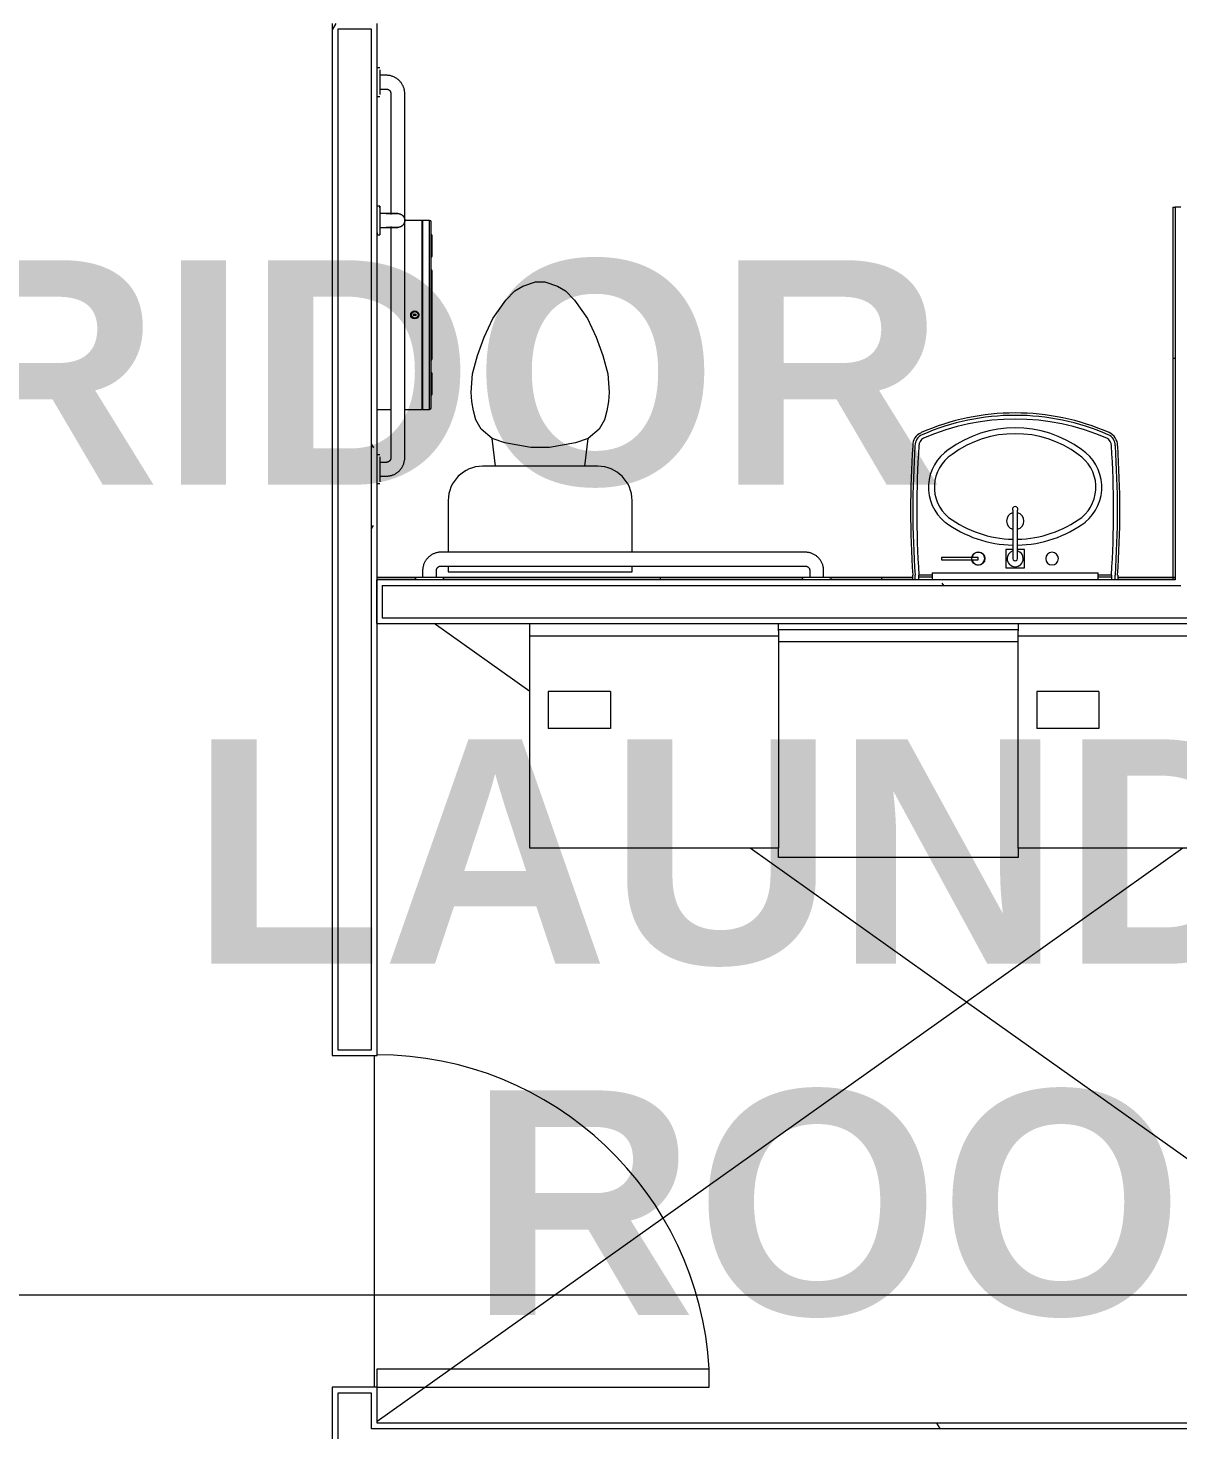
# Model space of a CAD drawing. Header units: inches. Extents: x 25369 to 33163, y -23509 to -20274.
# Drawn here: x 31068.1 to 31192.8, y -22557.7 to -22405.6 of the extents above; entities that cross this region are included whole.
import ezdxf

# ---------------------------------------------------------------- set-up
doc = ezdxf.new("R2010")
doc.units = ezdxf.units.IN
doc.header["$MEASUREMENT"] = 0
doc.linetypes.add('Grid Line 1_2_', pattern=[0.875, 0.5, -0.125, 0.125, -0.125])
for name, color, linetype, lineweight in [('A-DOOR', 31, 'Continuous', 13), ('A-FLOR', 192, 'Continuous', 13), ('A-WALL', 113, 'Continuous', 13), ('A-WALL-PATT', 111, 'Continuous', 25), ('I-WALL', 2, 'Continuous', 13), ('M-AREA-IDEN', 171, 'Continuous', 9), ('P-SANR-FIXT', 6, 'Continuous', 13), ('Q-SPCQ', 91, 'Continuous', 13), ('S-GRID', 1, 'Continuous', 9)]:
    doc.layers.add(name, color=color, linetype=linetype, lineweight=lineweight)
doc.styles.add('Arial_B', font='arialbd.ttf', dxfattribs={"height": 24.354149})
pattern_1 = [(0, (5931.104, 0), (61.44, 15.36), [2.534, -43.546, 2.534, -43.546, -245.76]), (0, (5931.104, 0), (61.44, 15.36), [-92.16, 2.534, -89.626, 2.534, -43.546, -107.52]), (0, (5931.104, 0), (61.44, 15.36), [-230.4, 2.534, -28.186, 2.534, -74.266]), (120, (5954.144, 7.68), (-44.02215, 45.528601), [2.534, -43.546, 2.534, -43.546, -245.76]), (120, (5954.144, 7.68), (-44.02215, 45.528601), [-92.16, 2.534, -89.626, 2.534, -43.546, -107.52]), (120, (5954.144, 7.68), (-44.02215, 45.528601), [-230.4, 2.534, -28.186, 2.534, -74.266]), (240, (5961.824, 38.4), (-17.41785, -60.888601), [2.534, -43.546, 2.534, -43.546, -245.76]), (240, (5961.824, 38.4), (-17.41785, -60.888601), [-92.16, 2.534, -89.626, 2.534, -43.546, -107.52]), (240, (5961.824, 38.4), (-17.41785, -60.888601), [-230.4, 2.534, -28.186, 2.534, -74.266])]

# ---------------------------------------------------------------- blocks, each defined once
blk = doc.blocks.new('Toilet-Domestic-3D - Toilet-Domestic-3D-V45-Overall Floor Plan')
at = {"layer": 'P-SANR-FIXT', "color": 43, "lineweight": 9}
for p, q in [((-3.74, 10), (-2.74, 11)), ((-2.74, 11), (-1.87, 11.5)), ((-1.87, 11.5), (-0.5, 12)), ((-0.5, 12), (0.5, 12)), ((0.5, 12), (1.87, 11.5)), ((1.87, 11.5), (2.74, 11)), ((2.74, 11), (3.74, 10)), ((-5.13, 8), (-3.74, 10)), ((3.74, 10), (5.13, 8)), ((-6.06, 6), (-5.13, 8)), ((5.13, 8), (6.06, 6)), ((-6.79, 4), (-6.06, 6)), ((6.06, 6), (6.79, 4)), ((-7.33, 1.99), (-6.79, 4)), ((6.79, 4), (7.33, 1.99)), ((-7.5, 0), (-7.33, 1.99)), ((7.33, 1.99), (7.5, 0)), ((-7.41, -1), (-7.5, 0)), ((-7.24, -2), (-7.41, -1)), ((7.41, -1), (7.24, -2)), ((7.5, 0), (7.41, -1)), ((-6.97, -3), (-7.24, -2)), ((-6.4, -4), (-6.97, -3)), ((6.97, -3), (6.4, -4)), ((7.24, -2), (6.97, -3)), ((-5.21, -5), (-6.4, -4)), ((6.4, -4), (5.21, -5)), ((-3.84, -5.5), (-5.21, -5)), ((-4.86, -8.02), (-5.21, -5)), ((-1, -6), (-3.84, -5.5)), ((1, -6), (-1, -6)), ((3.84, -5.5), (1, -6)), ((5.21, -5), (3.84, -5.5)), ((4.86, -8.02), (5.21, -5)), ((6.25, -8.02), (-6.25, -8.02)), ((-9.98, -11.75), (-9.98, -17.35)), ((9.98, -17.38), (9.98, -11.75)), ((-9.98, -18.85), (-9.98, -19.48)), ((-9.98, -19.48), (9.98, -19.48)), ((9.98, -19.48), (9.98, -18.83))]:
    blk.add_line(p, q, dxfattribs=at)
for centre, start, end in [((-6.25, -11.75), 90, 180), ((6.25, -11.75), 0, 90)]:
    blk.add_arc(centre, 3.73, start, end, dxfattribs=at)
blk = doc.blocks.new('Sink-Bathroom-Kohler-Pinoir-2035-8 - Vitreous_China-0-White-V46-Overall Floor Plan')
at = {"layer": 'P-SANR-FIXT', "color": 43, "lineweight": 9}
for p, q in [((25232.93, -22465.43), (25232.93, -22464.93)), ((25233.18, -22464.92), (25233.18, -22465.43)), ((25233.6, -22465.43), (25233.6, -22464.91)), ((25235.05, -22464.91), (25233.6, -22464.91)), ((25233.6, -22465.1), (25235.05, -22465.09)), ((25254.5, -22464.91), (25253.05, -22464.91)), ((25253.05, -22465.09), (25254.5, -22465.1)), ((25254.5, -22464.91), (25254.5, -22465.43)), ((25254.91, -22465.43), (25254.91, -22464.92)), ((25255.17, -22464.93), (25255.17, -22465.43))]:
    blk.add_line(p, q, dxfattribs=at)
for centre, radius, start, end in [((25244.05, -22472.73), 25.41, 66.3302, 113.6742), ((25244.05, -22472.73), 25.15, 66.3302, 113.6726), ((25244.05, -22472.73), 24.74, 66.3302, 113.6698), ((25244.05, -22461.14), 12.2, 53.7683, 126.2317), ((25234.47, -22450.87), 1.54, 113.9605, 180.0345), ((25234.47, -22450.87), 1.29, 113.9877, 180.3965), ((25234.47, -22450.87), 0.875, 114.0553, 181.2927), ((25244.05, -22461.14), 11.57, 53.6931, 126.3069), ((25253.63, -22450.86), 0.862, 358.0783, 66.3302), ((25253.63, -22450.86), 1.28, 359.0965, 66.3302), ((25253.63, -22450.86), 1.53, 359.5057, 66.3302), ((25339.28, -22457.9), 106.58, 176.2183, 183.7835), ((25339.28, -22457.9), 106.33, 176.2135, 183.7881), ((25339.28, -22457.9), 105.91, 176.2045, 183.7955), ((25239.54, -22455.38), 4.9, 123.5514, 230.6366), ((25239.54, -22455.38), 4.26, 123.3558, 230.4225), ((25248.55, -22455.38), 4.26, 309.5775, 56.6442), ((25248.55, -22455.38), 4.9, 309.3634, 56.4486), ((25148.82, -22457.9), 105.91, 356.2045, 3.7955), ((25148.82, -22457.9), 106.33, 356.2119, 3.7854), ((25148.82, -22457.9), 106.58, 356.2165, 3.78), ((25244.05, -22459.05), 0.934, 106.0546, 180), ((25244.05, -22459.05), 0.934, 0, 73.9454), ((25244.05, -22448.85), 12.82, 233.5725, 268.8634), ((25244.05, -22448.85), 12.18, 233.6508, 268.8043), ((25244.05, -22459.05), 0.934, 180, 253.9454), ((25244.05, -22448.85), 12.18, 271.1957, 306.3492), ((25244.05, -22459.05), 0.934, 286.0546, 0), ((25244.05, -22448.85), 12.82, 271.1366, 306.4275), ((25240.05, -22463.11), 0.692, 0, 170.1813), ((25248.05, -22463.12), 0.69, 0, 180), ((25240.05, -22463.11), 0.692, 195.218, 0), ((25248.05, -22463.12), 0.69, 180, 0)]:
    blk.add_arc(centre, radius, start, end, dxfattribs=at)
blk = doc.blocks.new('817_Grab_Bars - 8170-001420-V47-Overall Floor Plan')
at = {"layer": 'Q-SPCQ', "color": 43, "lineweight": 9}
for p, q in [((25509.11, -22643.55), (25508.39, -22643.55)), ((25509.39, -22642.74), (25509.11, -22642.74)), ((25509.11, -22644.3), (25509.11, -22642.95)), ((25508.39, -22645.05), (25509.11, -22645.05)), ((25509.11, -22645.66), (25509.11, -22644.3)), ((25506.39, -22645.55), (25506.39, -22685.05)), ((25507.89, -22685.05), (25507.89, -22645.55)), ((25509.11, -22645.87), (25509.39, -22645.87)), ((25509.39, -22684.74), (25509.11, -22684.74)), ((25509.11, -22685.55), (25508.39, -22685.55)), ((25509.11, -22686.3), (25509.11, -22684.95)), ((25509.11, -22687.66), (25509.11, -22686.3)), ((25508.39, -22687.05), (25509.11, -22687.05)), ((25509.11, -22687.87), (25509.39, -22687.87))]:
    blk.add_line(p, q, dxfattribs=at)
at = {"layer": 'Q-SPCQ', "color": 43, "lineweight": 9, "flags": 128}
for points in [[(25508.39, -22643.55), (25508.31, -22643.55), (25508.23, -22643.56), (25508.15, -22643.57), (25508.07, -22643.58), (25507.99, -22643.59), (25507.91, -22643.61), (25507.84, -22643.63), (25507.76, -22643.65), (25507.69, -22643.68), (25507.61, -22643.71), (25507.54, -22643.74), (25507.47, -22643.78), (25507.4, -22643.82), (25507.33, -22643.86), (25507.26, -22643.9), (25507.2, -22643.95), (25507.13, -22644), (25507.07, -22644.05), (25507.01, -22644.1), (25506.96, -22644.16), (25506.9, -22644.22), (25506.85, -22644.28), (25506.8, -22644.34), (25506.75, -22644.41), (25506.71, -22644.47), (25506.67, -22644.54), (25506.63, -22644.61), (25506.59, -22644.68), (25506.56, -22644.75), (25506.53, -22644.83), (25506.5, -22644.9), (25506.47, -22644.98), (25506.45, -22645.06), (25506.43, -22645.13), (25506.42, -22645.21), (25506.41, -22645.29), (25506.4, -22645.37), (25506.39, -22645.45), (25506.39, -22645.53), (25506.39, -22645.55)], [(25507.89, -22645.55), (25507.89, -22645.53), (25507.89, -22645.51), (25507.89, -22645.49), (25507.9, -22645.47), (25507.9, -22645.45), (25507.9, -22645.43), (25507.91, -22645.41), (25507.92, -22645.4), (25507.92, -22645.38), (25507.93, -22645.36), (25507.94, -22645.34), (25507.95, -22645.32), (25507.96, -22645.3), (25507.97, -22645.29), (25507.98, -22645.27), (25507.99, -22645.25), (25508, -22645.24), (25508.01, -22645.22), (25508.03, -22645.21), (25508.04, -22645.19), (25508.06, -22645.18), (25508.07, -22645.17), (25508.09, -22645.16), (25508.1, -22645.14), (25508.12, -22645.13), (25508.14, -22645.12), (25508.15, -22645.11), (25508.17, -22645.1), (25508.19, -22645.09), (25508.21, -22645.09), (25508.23, -22645.08), (25508.25, -22645.07), (25508.27, -22645.07), (25508.29, -22645.06), (25508.31, -22645.06), (25508.33, -22645.06), (25508.34, -22645.05), (25508.36, -22645.05), (25508.38, -22645.05), (25508.39, -22645.05)], [(25506.39, -22685.05), (25506.39, -22685.13), (25506.4, -22685.21), (25506.4, -22685.29), (25506.42, -22685.37), (25506.43, -22685.45), (25506.45, -22685.53), (25506.47, -22685.61), (25506.49, -22685.68), (25506.52, -22685.76), (25506.55, -22685.83), (25506.58, -22685.9), (25506.62, -22685.98), (25506.65, -22686.05), (25506.7, -22686.12), (25506.74, -22686.18), (25506.79, -22686.25), (25506.84, -22686.31), (25506.89, -22686.37), (25506.94, -22686.43), (25507, -22686.49), (25507.06, -22686.54), (25507.12, -22686.59), (25507.18, -22686.64), (25507.24, -22686.69), (25507.31, -22686.74), (25507.38, -22686.78), (25507.45, -22686.82), (25507.52, -22686.85), (25507.59, -22686.89), (25507.67, -22686.92), (25507.74, -22686.94), (25507.82, -22686.97), (25507.89, -22686.99), (25507.97, -22687.01), (25508.05, -22687.02), (25508.13, -22687.04), (25508.21, -22687.04), (25508.29, -22687.05), (25508.37, -22687.05), (25508.39, -22687.05)], [(25508.39, -22685.55), (25508.37, -22685.55), (25508.35, -22685.55), (25508.33, -22685.55), (25508.31, -22685.55), (25508.29, -22685.54), (25508.27, -22685.54), (25508.25, -22685.53), (25508.23, -22685.53), (25508.21, -22685.52), (25508.2, -22685.51), (25508.18, -22685.51), (25508.16, -22685.5), (25508.14, -22685.49), (25508.12, -22685.48), (25508.11, -22685.47), (25508.09, -22685.45), (25508.08, -22685.44), (25508.06, -22685.43), (25508.05, -22685.42), (25508.03, -22685.4), (25508.02, -22685.39), (25508, -22685.37), (25507.99, -22685.36), (25507.98, -22685.34), (25507.97, -22685.32), (25507.96, -22685.31), (25507.95, -22685.29), (25507.94, -22685.27), (25507.93, -22685.25), (25507.92, -22685.23), (25507.92, -22685.22), (25507.91, -22685.2), (25507.91, -22685.18), (25507.9, -22685.16), (25507.9, -22685.14), (25507.89, -22685.12), (25507.89, -22685.1), (25507.89, -22685.08), (25507.89, -22685.06), (25507.89, -22685.05)]]:
    blk.add_lwpolyline(points, dxfattribs=at)
blk = doc.blocks.new('817_Grab_Bars - 8170-001420-V54-Overall Floor Plan')
at = {"layer": 'Q-SPCQ', "color": 43, "lineweight": 9}
for p, q in [((25175.11, -22409.87), (25174.83, -22409.87)), ((25175.11, -22410.07), (25175.11, -22411.43)), ((25175.83, -22410.68), (25175.11, -22410.68)), ((25175.11, -22411.43), (25175.11, -22412.78)), ((25175.11, -22412.18), (25175.83, -22412.18)), ((25174.83, -22412.99), (25175.11, -22412.99)), ((25176.33, -22412.68), (25176.33, -22425.77)), ((25177.83, -22452.18), (25177.83, -22412.68)), ((25176.33, -22427.08), (25176.33, -22452.18)), ((25175.11, -22451.87), (25174.83, -22451.87)), ((25175.11, -22452.07), (25175.11, -22453.43)), ((25175.83, -22452.68), (25175.11, -22452.68)), ((25175.11, -22453.43), (25175.11, -22454.78)), ((25174.83, -22454.99), (25175.11, -22454.99)), ((25175.11, -22454.18), (25175.83, -22454.18))]:
    blk.add_line(p, q, dxfattribs=at)
at = {"layer": 'Q-SPCQ', "color": 43, "lineweight": 9, "flags": 128}
for points in [[(25177.83, -22412.68), (25177.83, -22412.6), (25177.82, -22412.52), (25177.81, -22412.44), (25177.8, -22412.36), (25177.79, -22412.28), (25177.77, -22412.2), (25177.75, -22412.13), (25177.73, -22412.05), (25177.7, -22411.97), (25177.67, -22411.9), (25177.64, -22411.83), (25177.6, -22411.75), (25177.56, -22411.68), (25177.52, -22411.62), (25177.48, -22411.55), (25177.43, -22411.48), (25177.38, -22411.42), (25177.33, -22411.36), (25177.28, -22411.3), (25177.22, -22411.24), (25177.16, -22411.19), (25177.1, -22411.14), (25177.04, -22411.09), (25176.97, -22411.04), (25176.91, -22410.99), (25176.84, -22410.95), (25176.77, -22410.91), (25176.7, -22410.88), (25176.63, -22410.84), (25176.55, -22410.81), (25176.48, -22410.79), (25176.4, -22410.76), (25176.32, -22410.74), (25176.25, -22410.72), (25176.17, -22410.71), (25176.09, -22410.69), (25176.01, -22410.69), (25175.93, -22410.68), (25175.85, -22410.68), (25175.83, -22410.68)], [(25175.83, -22412.18), (25175.85, -22412.18), (25175.87, -22412.18), (25175.89, -22412.18), (25175.91, -22412.18), (25175.93, -22412.19), (25175.95, -22412.19), (25175.97, -22412.2), (25175.99, -22412.2), (25176, -22412.21), (25176.02, -22412.22), (25176.04, -22412.23), (25176.06, -22412.23), (25176.08, -22412.24), (25176.09, -22412.25), (25176.11, -22412.27), (25176.13, -22412.28), (25176.14, -22412.29), (25176.16, -22412.3), (25176.17, -22412.32), (25176.19, -22412.33), (25176.2, -22412.34), (25176.21, -22412.36), (25176.23, -22412.37), (25176.24, -22412.39), (25176.25, -22412.41), (25176.26, -22412.42), (25176.27, -22412.44), (25176.28, -22412.46), (25176.29, -22412.48), (25176.29, -22412.5), (25176.3, -22412.52), (25176.31, -22412.53), (25176.31, -22412.55), (25176.32, -22412.57), (25176.32, -22412.59), (25176.32, -22412.61), (25176.33, -22412.63), (25176.33, -22412.65), (25176.33, -22412.67), (25176.33, -22412.68)], [(25175.83, -22454.18), (25175.91, -22454.18), (25175.99, -22454.17), (25176.07, -22454.16), (25176.15, -22454.15), (25176.23, -22454.14), (25176.3, -22454.12), (25176.38, -22454.1), (25176.46, -22454.08), (25176.53, -22454.05), (25176.61, -22454.02), (25176.68, -22453.99), (25176.75, -22453.95), (25176.82, -22453.91), (25176.89, -22453.87), (25176.96, -22453.83), (25177.02, -22453.78), (25177.09, -22453.73), (25177.15, -22453.68), (25177.21, -22453.63), (25177.26, -22453.57), (25177.32, -22453.51), (25177.37, -22453.45), (25177.42, -22453.39), (25177.47, -22453.32), (25177.51, -22453.26), (25177.55, -22453.19), (25177.59, -22453.12), (25177.63, -22453.05), (25177.66, -22452.98), (25177.69, -22452.9), (25177.72, -22452.83), (25177.74, -22452.75), (25177.77, -22452.67), (25177.78, -22452.6), (25177.8, -22452.52), (25177.81, -22452.44), (25177.82, -22452.36), (25177.83, -22452.28), (25177.83, -22452.2), (25177.83, -22452.18)], [(25176.33, -22452.18), (25176.33, -22452.2), (25176.33, -22452.22), (25176.32, -22452.24), (25176.32, -22452.26), (25176.32, -22452.28), (25176.31, -22452.3), (25176.31, -22452.32), (25176.3, -22452.34), (25176.3, -22452.35), (25176.29, -22452.37), (25176.28, -22452.39), (25176.27, -22452.41), (25176.26, -22452.43), (25176.25, -22452.44), (25176.24, -22452.46), (25176.23, -22452.48), (25176.22, -22452.49), (25176.2, -22452.51), (25176.19, -22452.52), (25176.18, -22452.54), (25176.16, -22452.55), (25176.15, -22452.56), (25176.13, -22452.58), (25176.11, -22452.59), (25176.1, -22452.6), (25176.08, -22452.61), (25176.06, -22452.62), (25176.05, -22452.63), (25176.03, -22452.64), (25176.01, -22452.64), (25175.99, -22452.65), (25175.97, -22452.66), (25175.95, -22452.66), (25175.93, -22452.67), (25175.91, -22452.67), (25175.89, -22452.67), (25175.87, -22452.68), (25175.85, -22452.68), (25175.83, -22452.68), (25175.83, -22452.68)]]:
    blk.add_lwpolyline(points, dxfattribs=at)
blk = doc.blocks.new('Dispenser-Toilet_Tissue-Frost_Products_LTD_-Jumbo-169 - Steel-Brushed-Stainless_Steel-V55-Overall Floor Plan')
at = {"layer": 'Q-SPCQ', "color": 43, "lineweight": 9}
for p, q in [((25179.67, -22426.43), (25177.8, -22426.43)), ((25179.67, -22426.43), (25179.67, -22446.93)), ((25179.73, -22446.87), (25179.73, -22426.49)), ((25179.76, -22426.49), (25179.73, -22426.49)), ((25180.53, -22426.43), (25179.76, -22426.43)), ((25179.76, -22426.43), (25179.76, -22426.49)), ((25179.76, -22426.49), (25179.76, -22446.87)), ((25180.53, -22446.93), (25180.53, -22426.43)), ((25180.69, -22427.94), (25180.69, -22426.59)), ((25180.69, -22445.42), (25180.69, -22427.94)), ((25180.79, -22430.27), (25180.79, -22428.1)), ((25180.69, -22431.74), (25180.69, -22430.43)), ((25180.79, -22441.43), (25180.79, -22431.93)), ((25178.73, -22436.64), (25178.73, -22436.72)), ((25179.07, -22436.64), (25178.73, -22436.64)), ((25178.73, -22436.72), (25179.07, -22436.72)), ((25179.07, -22436.72), (25179.07, -22436.64)), ((25180.69, -22442.92), (25180.69, -22441.62)), ((25180.79, -22445.26), (25180.79, -22443.08)), ((25180.69, -22446.77), (25180.69, -22445.42)), ((25174.83, -22446.93), (25176.33, -22446.93)), ((25177.83, -22446.93), (25179.67, -22446.93)), ((25179.73, -22446.87), (25179.76, -22446.87)), ((25179.76, -22446.87), (25179.76, -22446.93)), ((25179.76, -22446.93), (25180.53, -22446.93))]:
    blk.add_line(p, q, dxfattribs=at)
for radius in [0.438, 0.358]:
    blk.add_circle((25178.91, -22436.68), radius, dxfattribs=at)
for centre, radius, start, end in [((25179.67, -22426.49), 0.06, 0, 90), ((25180.53, -22426.59), 0.16, 0, 90), ((25180.61, -22428.1), 0.18, 0, 63.6122), ((25180.67, -22429.66), 0.118, 10.8116, 82.3569), ((25180.64, -22429.65), 0.151, 289.6341, 357.321), ((25180.64, -22429.68), 0.151, 289.6341, 356.8331), ((25180.61, -22429.68), 0.18, 296.3878, 0), ((25180.67, -22430.26), 0.119, 10.0401, 81.5195), ((25180.64, -22430.26), 0.151, 289.6341, 357.321), ((25180.64, -22430.26), 0.151, 289.6341, 357.321), ((25180.61, -22430.27), 0.18, 296.3878, 0), ((25180.57, -22431.93), 0.22, 0, 56.9443), ((25180.57, -22441.43), 0.22, 303.0557, 0), ((25180.61, -22443.08), 0.18, 0, 63.6122), ((25180.64, -22443.1), 0.151, 2.679, 70.3659), ((25180.64, -22443.1), 0.151, 2.679, 70.3659), ((25180.67, -22443.1), 0.119, 278.4805, 349.9599), ((25180.61, -22443.67), 0.18, 0, 63.6084), ((25180.64, -22443.68), 0.151, 3.1667, 70.3726), ((25180.64, -22443.71), 0.151, 2.679, 70.3653), ((25180.67, -22443.7), 0.118, 277.6431, 349.1884), ((25180.61, -22445.26), 0.18, 296.3878, 0), ((25179.67, -22446.87), 0.0601, 270, 357.3185), ((25180.53, -22446.77), 0.16, 270, 359.0019)]:
    blk.add_arc(centre, radius, start, end, dxfattribs=at)
blk = doc.blocks.new('817_Grab_Bars - 8170-001180-V59-Overall Floor Plan')
at = {"layer": 'Q-SPCQ', "color": 43, "lineweight": 9}
for p, q in [((25266.86, -22431.43), (25266.58, -22431.43)), ((25266.86, -22431.43), (25266.58, -22431.43)), ((25266.58, -22434.55), (25266.58, -22431.43)), ((25266.86, -22431.43), (25266.86, -22434.55)), ((25266.86, -22431.64), (25266.86, -22431.43)), ((25266.86, -22431.43), (25266.86, -22431.64)), ((25266.86, -22431.64), (25266.86, -22431.43)), ((25267.58, -22432.24), (25266.86, -22432.24)), ((25267.58, -22432.24), (25266.86, -22432.24)), ((25266.86, -22433.74), (25267.58, -22433.74)), ((25266.86, -22433.74), (25267.58, -22433.74)), ((25266.58, -22434.34), (25266.58, -22434.55)), ((25266.58, -22434.55), (25266.86, -22434.55)), ((25266.58, -22434.55), (25266.86, -22434.55))]:
    blk.add_line(p, q, dxfattribs=at)
at = {"layer": 'Q-SPCQ', "color": 43, "lineweight": 9, "flags": 128}
for points in [[(25268.83, -22432.24), (25268.83, -22432.24), (25268.82, -22432.24), (25268.82, -22432.24), (25268.81, -22432.24), (25268.8, -22432.24), (25268.79, -22432.24), (25268.78, -22432.24), (25268.76, -22432.24), (25268.75, -22432.24), (25268.73, -22432.24), (25268.71, -22432.24), (25268.69, -22432.24), (25268.66, -22432.24), (25268.64, -22432.24), (25268.61, -22432.24), (25268.58, -22432.24), (25268.55, -22432.24), (25268.52, -22432.24), (25268.48, -22432.24), (25268.45, -22432.24), (25268.41, -22432.24), (25268.37, -22432.24), (25268.34, -22432.24), (25268.29, -22432.24), (25268.25, -22432.24), (25268.21, -22432.24), (25268.17, -22432.24), (25268.12, -22432.24), (25268.08, -22432.24), (25268.03, -22432.24), (25267.98, -22432.24), (25267.94, -22432.24), (25267.89, -22432.24), (25267.84, -22432.24), (25267.79, -22432.24), (25267.74, -22432.24), (25267.69, -22432.24), (25267.64, -22432.24), (25267.59, -22432.24), (25267.58, -22432.24)], [(25267.58, -22432.24), (25267.63, -22432.24), (25267.68, -22432.24), (25267.73, -22432.24), (25267.78, -22432.24), (25267.83, -22432.24), (25267.87, -22432.24), (25267.92, -22432.24), (25267.97, -22432.24), (25268.02, -22432.24), (25268.06, -22432.24), (25268.11, -22432.24), (25268.15, -22432.24), (25268.2, -22432.24), (25268.24, -22432.24), (25268.28, -22432.24), (25268.32, -22432.24), (25268.36, -22432.24), (25268.4, -22432.24), (25268.44, -22432.24), (25268.47, -22432.24), (25268.51, -22432.24), (25268.54, -22432.24), (25268.57, -22432.24), (25268.6, -22432.24), (25268.63, -22432.24), (25268.66, -22432.24), (25268.68, -22432.24), (25268.7, -22432.24), (25268.72, -22432.24), (25268.74, -22432.24), (25268.76, -22432.24), (25268.78, -22432.24), (25268.79, -22432.24), (25268.8, -22432.24), (25268.81, -22432.24), (25268.82, -22432.24), (25268.82, -22432.24), (25268.83, -22432.24), (25268.83, -22432.24)], [(25268.83, -22432.24), (25268.86, -22432.24), (25268.89, -22432.24), (25268.92, -22432.25), (25268.95, -22432.25), (25268.98, -22432.26), (25269.01, -22432.26), (25269.03, -22432.27), (25269.06, -22432.28), (25269.09, -22432.29), (25269.12, -22432.3), (25269.15, -22432.31), (25269.17, -22432.33), (25269.2, -22432.34), (25269.23, -22432.35), (25269.25, -22432.37), (25269.28, -22432.39), (25269.3, -22432.41), (25269.32, -22432.43), (25269.34, -22432.45), (25269.37, -22432.47), (25269.39, -22432.49), (25269.41, -22432.51), (25269.42, -22432.54), (25269.44, -22432.56), (25269.46, -22432.59), (25269.47, -22432.61), (25269.49, -22432.64), (25269.5, -22432.66), (25269.52, -22432.69), (25269.53, -22432.72), (25269.54, -22432.75), (25269.55, -22432.78), (25269.55, -22432.8), (25269.56, -22432.83), (25269.57, -22432.86), (25269.57, -22432.89), (25269.57, -22432.92), (25269.58, -22432.95), (25269.58, -22432.98), (25269.58, -22432.99)], [(25267.58, -22433.74), (25267.63, -22433.74), (25267.68, -22433.74), (25267.73, -22433.74), (25267.78, -22433.74), (25267.83, -22433.74), (25267.87, -22433.74), (25267.92, -22433.74), (25267.97, -22433.74), (25268.02, -22433.74), (25268.06, -22433.74), (25268.11, -22433.74), (25268.15, -22433.74), (25268.2, -22433.74), (25268.24, -22433.74), (25268.28, -22433.74), (25268.32, -22433.74), (25268.36, -22433.74), (25268.4, -22433.74), (25268.44, -22433.74), (25268.47, -22433.74), (25268.51, -22433.74), (25268.54, -22433.74), (25268.57, -22433.74), (25268.6, -22433.74), (25268.63, -22433.74), (25268.66, -22433.74), (25268.68, -22433.74), (25268.7, -22433.74), (25268.72, -22433.74), (25268.74, -22433.74), (25268.76, -22433.74), (25268.78, -22433.74), (25268.79, -22433.74), (25268.8, -22433.74), (25268.81, -22433.74), (25268.82, -22433.74), (25268.82, -22433.74), (25268.83, -22433.74), (25268.83, -22433.74)], [(25268.83, -22433.74), (25268.83, -22433.74), (25268.82, -22433.74), (25268.82, -22433.74), (25268.81, -22433.74), (25268.8, -22433.74), (25268.79, -22433.74), (25268.78, -22433.74), (25268.76, -22433.74), (25268.75, -22433.74), (25268.73, -22433.74), (25268.71, -22433.74), (25268.69, -22433.74), (25268.66, -22433.74), (25268.64, -22433.74), (25268.61, -22433.74), (25268.58, -22433.74), (25268.55, -22433.74), (25268.52, -22433.74), (25268.48, -22433.74), (25268.45, -22433.74), (25268.41, -22433.74), (25268.37, -22433.74), (25268.34, -22433.74), (25268.29, -22433.74), (25268.25, -22433.74), (25268.21, -22433.74), (25268.17, -22433.74), (25268.12, -22433.74), (25268.08, -22433.74), (25268.03, -22433.74), (25267.98, -22433.74), (25267.94, -22433.74), (25267.89, -22433.74), (25267.84, -22433.74), (25267.79, -22433.74), (25267.74, -22433.74), (25267.69, -22433.74), (25267.64, -22433.74), (25267.59, -22433.74), (25267.58, -22433.74)], [(25269.58, -22432.99), (25269.58, -22433.02), (25269.58, -22433.05), (25269.57, -22433.08), (25269.57, -22433.11), (25269.56, -22433.14), (25269.56, -22433.17), (25269.55, -22433.2), (25269.54, -22433.23), (25269.53, -22433.25), (25269.52, -22433.28), (25269.51, -22433.31), (25269.49, -22433.34), (25269.48, -22433.36), (25269.46, -22433.39), (25269.45, -22433.41), (25269.43, -22433.44), (25269.41, -22433.46), (25269.39, -22433.48), (25269.37, -22433.51), (25269.35, -22433.53), (25269.33, -22433.55), (25269.31, -22433.57), (25269.28, -22433.59), (25269.26, -22433.6), (25269.23, -22433.62), (25269.21, -22433.64), (25269.18, -22433.65), (25269.15, -22433.67), (25269.13, -22433.68), (25269.1, -22433.69), (25269.07, -22433.7), (25269.04, -22433.71), (25269.01, -22433.72), (25268.98, -22433.72), (25268.96, -22433.73), (25268.93, -22433.73), (25268.9, -22433.74), (25268.87, -22433.74), (25268.84, -22433.74), (25268.83, -22433.74)]]:
    blk.add_lwpolyline(points, dxfattribs=at)
blk = doc.blocks.new('Bradley-Washroom_Accessories-Mirrors-780_Custom - Bradley-Washroom_Accessories-Mirrors-780_Custom-166799-Overall Floor Plan')
at = {"layer": 'Q-SPCQ', "color": 43, "lineweight": 9}
for p, q in [((25235.05, -22464.68), (25253.05, -22464.68)), ((25235.05, -22464.68), (25235.05, -22465.43)), ((25253.05, -22465.43), (25235.05, -22465.43)), ((25253.05, -22465.43), (25253.05, -22464.68))]:
    blk.add_line(p, q, dxfattribs=at)
blk = doc.blocks.new('Faucet-Lavatory-Zurn-Z6920XL - Z6920-XL-ADM2-H4-V51-Overall Floor Plan')
at = {"layer": 'P-SANR-FIXT', "lineweight": 9}
for p, q in [((1, 1), (-1, 1)), ((-1, 1), (-1, -1)), ((-0.25, 0), (-0.25, -5.25)), ((0.25, -5.25), (0.25, 0)), ((1, -1), (1, 1)), ((8, 0.12), (4, 0.12)), ((4, 0.12), (4, -0.12)), ((8, -0.12), (8, 0.12)), ((-1, -1), (-0.25, -1)), ((0.25, -1), (1, -1)), ((4, -0.12), (8, -0.12))]:
    blk.add_line(p, q, dxfattribs=at)
blk.add_circle((4, 0), 0.719, dxfattribs=at)
for centre, radius, start, end in [((0, 0), 0.875, 0, 180), ((0, 0), 0.875, 180, 252.8571), ((0, 0), 0.25, 360, 180), ((0, 0), 0.875, 287.1429, 0), ((0, -5.37), 0.281, 152.734, 27.266)]:
    blk.add_arc(centre, radius, start, end, dxfattribs=at)
blk = doc.blocks.new('Locker Rooms and Restrooms_rvt-2-Overall Floor Plan')
at = {"layer": 'A-WALL-PATT', "lineweight": 9}
h = blk.add_hatch(dxfattribs=at)
h.set_pattern_fill('FP_77', color=43, style=0, pattern_type=2)
h.set_pattern_definition([(90, (31180.494, -22465.428), (-24, -48), [48, 0, 0, 0]), (180, (31192.494, -22441.43), (-6e-15, -48), [12, -12]), (180, (31180.494, -22453.43), (-6e-15, -48), [12, -12]), (180, (31180.494, -22429.43), (-6e-15, -48), [12, -12]), (90, (31168.494, -22465.428), (-24, -48), [48, 0, 0, 0]), (180, (31192.494, -22417.43), (-6e-15, -48), [12, -12])])
h.paths.add_polyline_path([(25261.14, -22465.43), (25261.39, -22465.43), (25261.39, -22424.99), (25261.14, -22424.99), (25261.14, -22465.18)], flags=0)
h = blk.add_hatch(dxfattribs=at)
h.set_pattern_fill('FP_17', color=253, style=0, pattern_type=2)
h.set_pattern_definition(pattern_1)
h.paths.add_polyline_path([(25175.39, -22469.55), (25175.39, -22466.05), (25262.02, -22466.05), (25262.02, -22465.43), (25174.77, -22465.43), (25174.77, -22469.55)], flags=0)
h.paths.add_polyline_path([(25266.05, -22466.05), (25266.05, -22465.43), (25265.52, -22465.43), (25265.52, -22466.05)], flags=0)
h = blk.add_hatch(dxfattribs=at)
h.set_pattern_fill('FP_76', color=43, style=0, pattern_type=2)
h.set_pattern_definition([(180, (31196.62, -22477.428), (48, -24), [48, 0, 0, 0]), (270, (31172.62, -22465.43), (48, 3e-15), [12, -12]), (270, (31184.62, -22477.43), (48, 3e-15), [12, -12]), (270, (31160.62, -22477.43), (48, 3e-15), [12, -12]), (180, (31196.62, -22489.428), (48, -24), [48, 0, 0, 0]), (270, (31148.62, -22465.43), (48, 3e-15), [12, -12])])
h.paths.add_polyline_path([(25205.91, -22465.43), (25221.16, -22465.43), (25221.16, -22465.18), (25181.87, -22465.18), (25181.87, -22465.43), (25188.37, -22465.43)], flags=0)
h.paths.add_polyline_path([(25261.39, -22465.43), (25261.39, -22465.18), (25255.17, -22465.18), (25255.17, -22465.43), (25258.55, -22465.43)], flags=0)
h.paths.add_polyline_path([(25175.39, -22465.43), (25179.16, -22465.43), (25179.16, -22465.18), (25174.83, -22465.18), (25174.83, -22465.43)], flags=0)
h.paths.add_polyline_path([(25223.87, -22465.43), (25232.93, -22465.43), (25232.93, -22465.18), (25223.87, -22465.18)], flags=0)
at = {"layer": 'A-WALL', "color": 43, "lineweight": 9}
for p, q in [((25261.14, -22424.99), (25261.39, -22424.99)), ((25261.14, -22424.99), (25261.14, -22465.43)), ((25179.16, -22465.18), (25174.83, -22465.18)), ((25221.16, -22465.18), (25181.87, -22465.18)), ((25232.93, -22465.18), (25223.87, -22465.18)), ((25261.39, -22465.18), (25255.17, -22465.18))]:
    blk.add_line(p, q, dxfattribs=at)
at = {"layer": 'A-WALL', "color": 7}
for p, q in [((25175.39, -22466.05), (25175.39, -22469.55)), ((25175.39, -22466.05), (25262.02, -22466.05)), ((25175.39, -22469.55), (25266.05, -22469.55))]:
    blk.add_line(p, q, dxfattribs=at)
at = {"layer": 'I-WALL', "color": 7}
for p, q in [((25262.02, -22424.99), (25261.39, -22424.99)), ((25261.39, -22424.99), (25261.39, -22465.43)), ((25235.05, -22465.43), (25174.77, -22465.43)), ((25174.77, -22465.43), (25174.77, -22466.05)), ((25261.39, -22465.43), (25253.05, -22465.43)), ((25174.77, -22466.05), (25174.77, -22469.55)), ((25174.77, -22469.55), (25174.77, -22470.18)), ((25174.77, -22470.18), (25266.05, -22470.18))]:
    blk.add_line(p, q, dxfattribs=at)
at = {"color": 43, "lineweight": 9}
for name, p in [('817_Grab_Bars - 8170-001420-V54-Overall Floor Plan', (0, 0)), ('817_Grab_Bars - 8170-001180-V59-Overall Floor Plan', (-91.75, 6.56)), ('Dispenser-Toilet_Tissue-Frost_Products_LTD_-Jumbo-169 - Steel-Brushed-Stainless_Steel-V55-Overall Floor Plan', (0, 0)), ('Toilet-Domestic-3D - Toilet-Domestic-3D-V45-Overall Floor Plan', (25192.52, -22445.08)), ('Sink-Bathroom-Kohler-Pinoir-2035-8 - Vitreous_China-0-White-V46-Overall Floor Plan', (0, 0)), ('Bradley-Washroom_Accessories-Mirrors-780_Custom - Bradley-Washroom_Accessories-Mirrors-780_Custom-166799-Overall Floor Plan', (0, 0))]:
    blk.add_blockref(name, p, dxfattribs=at)
for name, p, rotation in [('Faucet-Lavatory-Zurn-Z6920XL - Z6920-XL-ADM2-H4-V51-Overall Floor Plan', (25244.05, -22463.13), 180), ('817_Grab_Bars - 8170-001420-V47-Overall Floor Plan', (47866.82, 3043.96), 270)]:
    blk.add_blockref(name, p, dxfattribs=dict(at, rotation=rotation))
blk = doc.blocks.new('Struct_Xcel_Sports Complex_rvt-2-Overall Floor Plan')
at = {"layer": 'A-FLOR', "color": 43, "lineweight": 9}
for p, q in [((25191.39, -22477.55), (25181.02, -22470.18)), ((25238.77, -22511.24), (25215.3, -22494.55)), ((25262.23, -22494.55), (25238.77, -22511.24)), ((25174.83, -22556.71), (25238.77, -22511.24)), ((25302.95, -22556.88), (25238.77, -22511.24)), ((25174.52, -22517.05), (25174.52, -22553.05))]:
    blk.add_line(p, q, dxfattribs=at)
blk = doc.blocks.new('Single-Flush - 36_ x 84_-1318898-Overall Floor Plan')
at = {"layer": 'A-DOOR', "color": 7}
for p, q in [((16, 2.44), (16, 38.45)), ((18, 38.45), (16, 38.45)), ((18, 2.44), (18, 38.45)), ((18, 2.44), (16, 2.44))]:
    blk.add_line(p, q, dxfattribs=at)
at = {"layer": 'A-DOOR', "color": 43, "lineweight": 9}
blk.add_arc((18, 2.44), 36.07, 93.1789, 180, dxfattribs=at)
blk = doc.blocks.new('Dryer - 27_ x 25_ x 35_-670434-Overall Floor Plan')
at = {"layer": 'Q-SPCQ', "color": 43, "lineweight": 9}
for p, q in [((1.42, 0.11), (28.42, 0.11)), ((1.42, -23.48), (1.42, 0.11)), ((28.42, 0.11), (28.42, -23.48)), ((19.67, -12.89), (26.42, -12.89)), ((19.67, -16.89), (19.67, -12.89)), ((26.42, -16.89), (26.42, -12.89)), ((19.67, -16.89), (26.42, -16.89)), ((1.42, -22.89), (28.42, -22.89))]:
    blk.add_line(p, q, dxfattribs=at)
blk = doc.blocks.new('Washing Machine - 26_x26_ - Private-V9-Overall Floor Plan')
at = {"layer": 'P-SANR-FIXT', "color": 43, "lineweight": 9}
for p, q in [((0.63, 13), (1.31, 13)), ((1.31, 13), (1.41, 13)), ((1.31, 13), (1.31, -13)), ((2.59, 13), (2.59, -13)), ((25, 13), (26, 13)), ((26, 13), (26, -13)), ((1.31, -13), (0.63, -13)), ((1.41, -13), (1.31, -13)), ((26, -13), (25, -13))]:
    blk.add_line(p, q, dxfattribs=at)
blk = doc.blocks.new('Dryer - 27_ x 25_ x 35_-V10-Overall Floor Plan')
at = {"layer": 'Q-SPCQ', "color": 43, "lineweight": 9}
for p, q in [((1.42, 0.11), (28.42, 0.11)), ((1.42, -23.48), (1.42, 0.11)), ((28.42, 0.11), (28.42, -24.26)), ((19.67, -12.89), (26.42, -12.89)), ((19.67, -16.89), (19.67, -12.89)), ((26.42, -16.89), (26.42, -12.89)), ((19.67, -16.89), (26.42, -16.89)), ((1.42, -22.89), (28.42, -22.89))]:
    blk.add_line(p, q, dxfattribs=at)

msp = doc.modelspace()

# ---------------------------------------------------------------- hatches: boundary and pattern name
at = {"layer": 'A-WALL-PATT', "lineweight": 9}
h = msp.add_hatch(dxfattribs=at)
h.set_pattern_fill('FP_17', color=253, style=0, pattern_type=2)
h.set_pattern_definition(pattern_1)
h.paths.add_polyline_path([(31101.68, -22787.3), (31101.68, -22627.18), (31101.06, -22627.18), (31101.06, -22787.3)], flags=0)
h.paths.add_polyline_path([(31101.68, -22623.55), (31101.68, -22602.68), (31103.49, -22602.68), (31103.49, -22602.05), (31101.06, -22602.05), (31101.06, -22623.55)], flags=0)
h.paths.add_polyline_path([(31103.49, -22566.05), (31103.49, -22565.43), (31101.68, -22565.43), (31101.68, -22553.68), (31103.49, -22553.68), (31103.49, -22553.05), (31101.06, -22553.05), (31101.06, -22566.05), (31101.92, -22566.05)], flags=0)
h.paths.add_polyline_path([(31101.06, -22517.05), (31103.49, -22517.05), (31103.49, -22516.43), (31101.68, -22516.43), (31101.68, -22405.68), (31103.49, -22405.68), (31103.49, -22405.05), (31101.06, -22405.05), (31101.06, -22491.73)], flags=0)
h.paths.add_polyline_path([(31103.49, -22373.05), (31103.49, -22372.43), (31101.68, -22372.43), (31101.68, -22369.55), (31101.06, -22369.55), (31101.06, -22373.05), (31101.92, -22373.05)], flags=0)
h = msp.add_hatch(dxfattribs=at)
h.set_pattern_fill('FP_17', color=253, style=0, pattern_type=2)
h.set_pattern_definition(pattern_1)
h.paths.add_polyline_path([(31105.31, -22787.3), (31105.93, -22787.3), (31105.93, -22602.05), (31103.49, -22602.05), (31103.49, -22602.68), (31105.31, -22602.68), (31105.31, -22786.55)], flags=0)
h.paths.add_polyline_path([(31103.49, -22566.05), (31105.93, -22566.05), (31105.93, -22561.18), (31105.31, -22561.18), (31105.31, -22565.43), (31103.49, -22565.43)], flags=0)
h.paths.add_polyline_path([(31105.31, -22557.55), (31105.93, -22557.55), (31105.93, -22553.05), (31103.49, -22553.05), (31103.49, -22553.68), (31105.31, -22553.68)], flags=0)
h.paths.add_polyline_path([(31103.49, -22517.05), (31105.93, -22517.05), (31105.93, -22405.05), (31103.49, -22405.05), (31103.49, -22405.68), (31105.31, -22405.68), (31105.31, -22516.43), (31103.49, -22516.43)], flags=0)
h.paths.add_polyline_path([(31105.93, -22373.05), (31105.93, -22369.55), (31101.68, -22369.55), (31101.68, -22370.18), (31105.31, -22370.18), (31105.31, -22372.43), (31103.49, -22372.43), (31103.49, -22373.05)], flags=0)
h = msp.add_hatch(dxfattribs=at)
h.set_pattern_fill('FP_17', color=253, style=0, pattern_type=2)
h.set_pattern_definition(pattern_1)
h.paths.add_polyline_path([(31234.06, -22557.55), (31234.06, -22556.93), (31105.93, -22556.93), (31105.93, -22557.55), (31172.11, -22557.55)], flags=0)

# ---------------------------------------------------------------- linework, layer by layer
at = {"layer": 'A-WALL', "color": 7}
for p, q in [((31105.31, -22405.68), (31101.68, -22405.68)), ((31101.68, -22405.68), (31101.68, -22516.43)), ((31105.31, -22516.43), (31105.31, -22405.68)), ((31101.68, -22516.43), (31105.31, -22516.43)), ((31105.31, -22553.68), (31101.68, -22553.68)), ((31101.68, -22553.68), (31101.68, -22565.43)), ((31105.31, -22557.55), (31105.31, -22553.68)), ((31234.68, -22557.55), (31105.31, -22557.55))]:
    msp.add_line(p, q, dxfattribs=at)
at = {"layer": 'I-WALL', "color": 7}
for p, q in [((31101.06, -22405.05), (31101.06, -22517.05)), ((31105.93, -22424.87), (31105.93, -22405.05)), ((31105.93, -22517.05), (31105.93, -22427.78)), ((31101.06, -22517.05), (31105.93, -22517.05)), ((31105.93, -22553.05), (31101.06, -22553.05)), ((31101.06, -22553.05), (31101.06, -22566.05)), ((31105.93, -22556.93), (31105.93, -22553.05)), ((31234.06, -22556.93), (31105.93, -22556.93))]:
    msp.add_line(p, q, dxfattribs=at)
at = {"layer": 'S-GRID', "linetype": 'Grid Line 1_2_'}
for p, q in [((32358.45, -22543.05), (27402.46, -22543.05)), ((32650.17, -22543.05), (27721.31, -22543.05))]:
    msp.add_line(p, q, dxfattribs=at)

# ---------------------------------------------------------------- block references
at = {"color": 250, "lineweight": 5}
for name in ['Struct_Xcel_Sports Complex_rvt-2-Overall Floor Plan', 'Locker Rooms and Restrooms_rvt-2-Overall Floor Plan']:
    msp.add_blockref(name, (5931.1, 0), dxfattribs=at)
at = {"layer": 'A-DOOR', "color": 250, "lineweight": 9, "rotation": 270}
msp.add_blockref('Single-Flush - 36_ x 84_-1318898-Overall Floor Plan', (31103.49, -22535.05), dxfattribs=at)
at = {"layer": 'P-SANR-FIXT', "color": 43, "lineweight": 9, "rotation": 270}
msp.add_blockref('Washing Machine - 26_x26_ - Private-V9-Overall Floor Plan', (31162.49, -22469.55), dxfattribs=at)
at = {"layer": 'Q-SPCQ', "color": 43, "lineweight": 9, "rotation": 180}
for name, p in [('Dryer - 27_ x 25_ x 35_-V10-Overall Floor Plan', (31150.91, -22494.44)), ('Dryer - 27_ x 25_ x 35_-670434-Overall Floor Plan', (31203.91, -22494.44))]:
    msp.add_blockref(name, p, dxfattribs=at)

# ---------------------------------------------------------------- texts
at = {"layer": 'M-AREA-IDEN', "char_height": 24.354, "attachment_point": 2, "line_spacing_factor": 0.938532, "style": 'Arial_B'}
for s, insert, width in [('CORRIDOR', (31074.81, -22430.75), 215.136), ('LAUNDRY\\PROOM', (31168.83, -22482.73), 192.096)]:
    msp.add_mtext(s, dxfattribs=dict(at, insert=insert, width=width))

doc.saveas('drawing.dxf')
